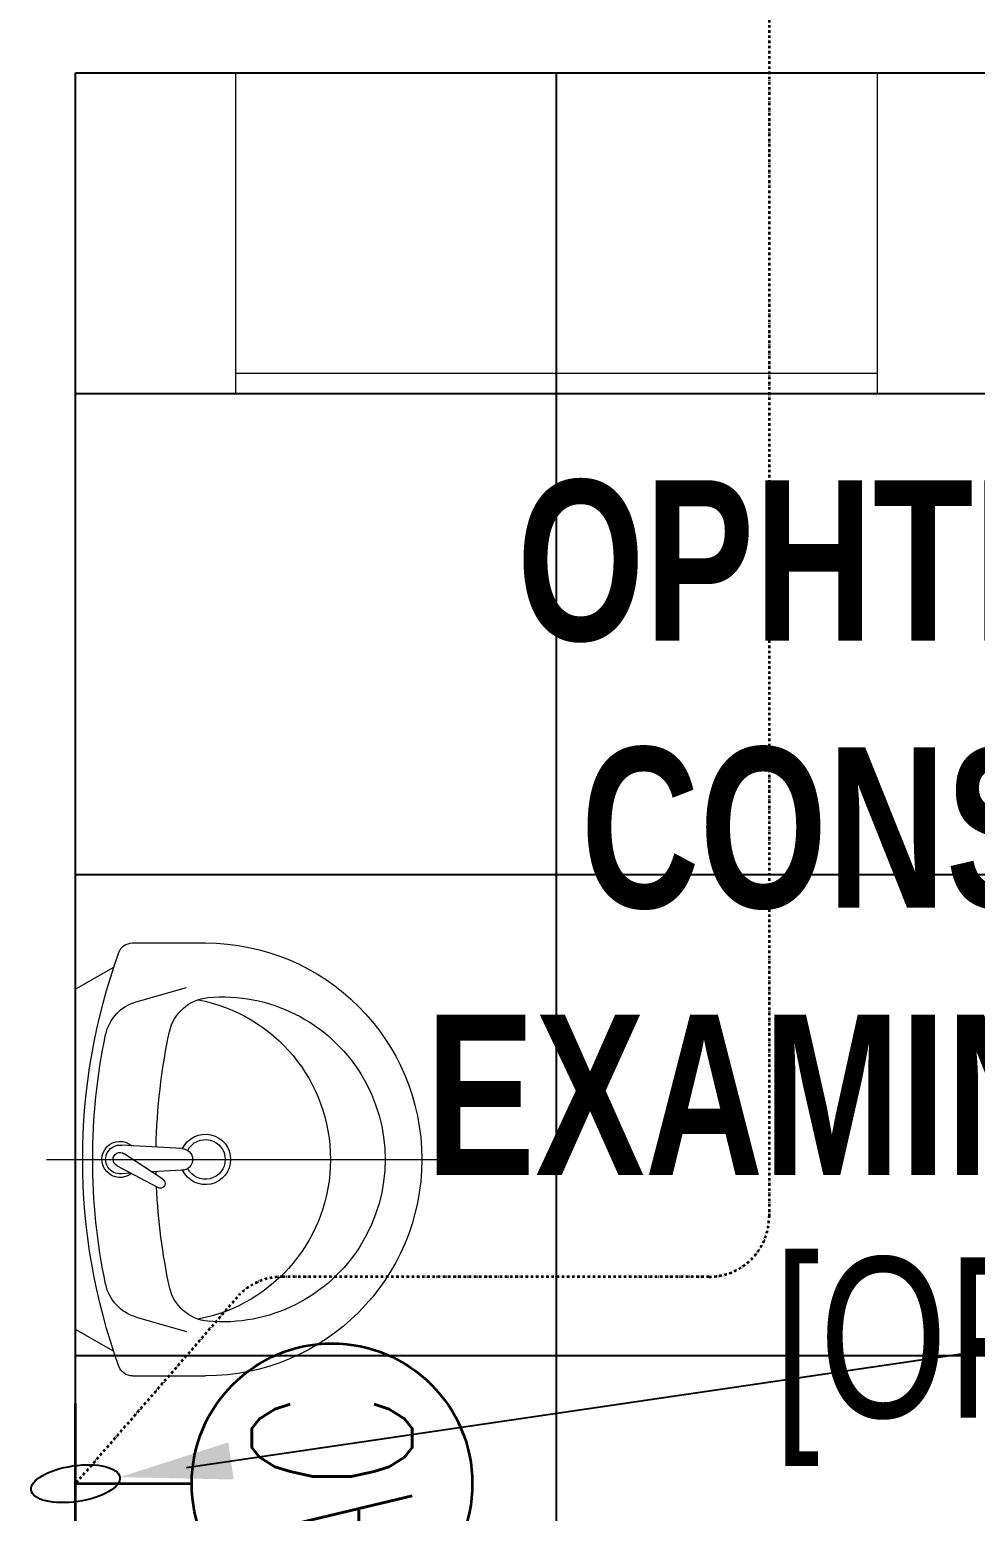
# Model space of a CAD drawing. Extents: x -178977 to 231842, y -29287 to 19916.
# Drawn here: x 10219 to 11399, y -9055 to -7206 of the extents above; entities that cross this region are included whole.
import ezdxf
from ezdxf import colors
from ezdxf.entities.mleader import LeaderData, LeaderLine
from ezdxf.enums import TextEntityAlignment as Align
from ezdxf.math import Vec2, Vec3

# ---------------------------------------------------------------- set-up
doc = ezdxf.new("R2010")
doc.units = 0
doc.header["$LTSCALE"] = 0.25
doc.linetypes.add('DASHDOT', pattern=[25.4, 12.7, -6.35, 0, -6.35])
for name, color, linetype, lineweight in [('01-First Floor-FUR$0$72_EGR_BASE_TEXT', 252, 'Continuous', 5), ('01-First Floor-FUR$0$LOADING', 253, 'Continuous', 5), ('01-First Floor-FUR$0$SANIT', 250, 'Continuous', 5), ('01-First Floor-FUR$0$Walls', 251, 'Continuous', 5), ('E-LITE-CIRC', 6, 'Continuous', 25), ('E-LITE-CLNG-CNDT', 6, 'DASHDOT', 35), ('E-POWR-CIRC-NUMB', 6, 'Continuous', 25), ('E-POWR-CLNG-CNDT', 6, 'DASHDOT', 35), ('E-POWR-WALL @ 100', 4, 'Continuous', 35)]:
    doc.layers.add(name, color=color, linetype=linetype, lineweight=lineweight)
doc.layers.add('01-First Floor-FUR$0$FALSE CEILING', color=251, linetype='Continuous')
doc.layers.add('E-POWR-IDEN', color=101, linetype='Continuous')
doc.styles.add('01-First Floor-FUR$0$X3G_ENTITY_9EC9', font='swisscl.ttf', dxfattribs={"height": 0.2})
doc.styles.add('01-First Floor-FUR$0$X3G_ENTITY_9F38', font='swisscl.ttf', dxfattribs={"height": 0.2})
doc.styles.add('DC_SIMPLEX', font='SIMPLEX.shx', dxfattribs={"width": 0.7})

# ---------------------------------------------------------------- blocks, each defined once
blk = doc.blocks.new('01-First Floor-FUR$0$GF21027-P')
at = {"layer": '01-First Floor-FUR$0$LOADING'}
for p, q in [((0.4, 0.4), (-0.4, 0.4)), ((-0.4, 0.4), (-0.4, 0)), ((0.4, 0), (0.4, 0.4)), ((-0.4, 0.025), (0.4, 0.025)), ((-0.4, 0), (0.4, 0))]:
    blk.add_line(p, q, dxfattribs=at)
blk = doc.blocks.new('01-First Floor-FUR$0$lav-manta 60')
at = {"layer": '01-First Floor-FUR$0$SANIT'}
for p, q in [((0, 0.04), (0, -0.56)), ((-0.2658, -0.0529), (-0.2358, 0)), ((-0.2358, 0), (0.2358, 0)), ((0.2658, -0.0529), (0.2358, 0)), ((0.0389, -0.1142), (0.0087, -0.0575)), ((-0.3, -0.0789), (-0.3, -0.18)), ((-0.015, -0.1473), (-0.0199, -0.064)), ((0.0274, -0.121), (-0.0078, -0.0673)), ((0.0191, -0.077), (0.0199, -0.064)), ((0.3, -0.0789), (0.3, -0.18)), ((-0.2185, -0.0841), (-0.2383, -0.1537)), ((0.2185, -0.0841), (0.2383, -0.1537)), ((0.015, -0.1473), (0.0174, -0.1057))]:
    blk.add_line(p, q, dxfattribs=at)
for centre, radius, start, end in [((0, -0.8557), 0.8457, 70.1771, 109.8229), ((0, -0.8696), 0.8457, 78.1914, 101.8086), ((0, -0.0617), 0.025, 320.7474, 220.368), ((-0.28, -0.0789), 0.02, 109.8229, 180), ((-0.1608, -0.1006), 0.06, 101.8086, 164.0794), ((0, -0.0617), 0.02, 353.2671, 186.682), ((0, -0.0617), 0.00966, 25.4127, 215.9577), ((0.1608, -0.1006), 0.06, 15.9206, 78.1914), ((0.28, -0.0789), 0.02, 0, 70.1771), ((0, -0.9572), 0.8457, 91.1572, 102.0883), ((0, -0.9572), 0.8457, 88.5486, 88.844), ((0.0332, -0.1176), 0.00666, 210.6852, 30.6852), ((0, -0.9572), 0.8457, 77.9117, 87.4274), ((-0.1645, -0.189), 0.06, 102.0883, 174.8142), ((0.1645, -0.189), 0.06, 5.1858, 77.9117), ((0, -0.18), 0.035, 115.3106, 64.6894), ((0, -0.18), 0.0275, 117.1496, 62.8504), ((0, -0.1473), 0.015, 180, 0), ((0, -0.18), 0.3, 180, 0), ((0, -0.2039), 0.2252, 174.8142, 5.1858), ((0, -0.1282), 0.2252, 190.6097, 349.3903)]:
    blk.add_arc(centre, radius, start, end, dxfattribs=at)
blk = doc.blocks.new('01-First Floor-FUR')
at = {"layer": '01-First Floor-FUR$0$FALSE CEILING', "linetype": 'Continuous'}
for p, q in [((10876, -10660), (10876, -7260)), ((10276, -7660), (14276, -7660)), ((10276, -8260), (14276, -8260)), ((10276, -8860), (14276, -8860))]:
    blk.add_line(p, q, dxfattribs=at)
at = {"layer": '01-First Floor-FUR$0$FALSE CEILING'}
blk.add_lwpolyline([(10276, -7260), (14276, -7260), (14276, -10660), (10276, -10660)], close=True, dxfattribs=at)
at = {"layer": '01-First Floor-FUR$0$Walls'}
for q in [(14276, -7260), (10276, -10660)]:
    blk.add_line((10276, -7260), q, dxfattribs=at)
at = {"layer": '01-First Floor-FUR$0$LOADING', "color": 1, "xscale": -1000, "yscale": 1000, "zscale": 1000, "rotation": 359.9999999790883}
blk.add_blockref('01-First Floor-FUR$0$GF21027-P', (10876, -7660, -0.1), dxfattribs=at)
at = {"layer": '01-First Floor-FUR$0$SANIT', "xscale": -900.000000000201, "yscale": 900.000000000201, "zscale": 900.000000000201, "rotation": 90}
blk.add_blockref('01-First Floor-FUR$0$lav-manta 60', (10276, -8615.5, 0), dxfattribs=at)
at = {"layer": '01-First Floor-FUR$0$72_EGR_BASE_TEXT', "insert": (11777.5, -7768.2, 0), "char_height": 200, "width": 2765.698, "attachment_point": 2, "style": '01-First Floor-FUR$0$X3G_ENTITY_9EC9'}
blk.add_mtext('{\\fSwis721 LtCn BT|b1|i0|c0|p34;OPHTHALMOLOGY CONSULTATION / EXAMINATION ROOM}', dxfattribs=at)
at = {"layer": '01-First Floor-FUR$0$72_EGR_BASE_TEXT', "insert": (11602.6, -8737.5, -0.1), "char_height": 200, "attachment_point": 2, "style": '01-First Floor-FUR$0$X3G_ENTITY_9F38'}
blk.add_mtext('[OPDF09]', dxfattribs=at)
blk = doc.blocks.new('ARR0W')
at = {"color": 45}
blk.add_ellipse((0, 0), major_axis=(0.4, 0), ratio=0.4, dxfattribs=at)
at = {"color": 45, "ltscale": 0.5}
blk.add_solid([(-1.4, 0.167), (-0.4, 0), (-1.4, -0.167)], dxfattribs=at)
blk = doc.blocks.new('*U124')
for p, q in [((0, 1.45), (0, 0)), ((1, 0), (-1, 0))]:
    blk.add_line(p, q)
blk.add_circle((0, 3.2), 1.75)
at = {"layer": 'E-POWR-CIRC-NUMB', "style": 'DC_SIMPLEX', "width": 0.7, "flags": 8}
blk.add_attdef('CIRCUIT', (3.364, 5.671), '', height=2, rotation=360, dxfattribs=at)
at = {"layer": 'E-POWR-IDEN', "style": 'DC_SIMPLEX', "width": 0.7, "flags": 8}
blk.add_attdef('TYPE', text='', height=2, rotation=360, dxfattribs=at).set_placement((0, 3.2), align=Align.MIDDLE_CENTER)

msp = doc.modelspace()

# ---------------------------------------------------------------- linework, layer by layer
at = {"layer": 'E-POWR-CLNG-CNDT'}
msp.add_lwpolyline([(11141.3, -1260), (11141.3, -8686.8, -0.414214), (11066.3, -8761.8), (10534.3, -8761.8, 0.217363), (10477.6, -8787.6), (10276, -9020)], format="xyb", dxfattribs=at)

# ---------------------------------------------------------------- block references
at = {"layer": 'E-LITE-CLNG-CNDT'}
msp.add_blockref('01-First Floor-FUR', (0, 0), dxfattribs=at)
at = {"layer": 'E-POWR-WALL @ 100'}
ref = msp.add_blockref('*U124', (10276, -9020, 0), dxfattribs=dict(at, xscale=100, yscale=100, zscale=100, rotation=270))
ref.add_attrib('TYPE', 'AC', dxfattribs={"layer": 'E-POWR-IDEN', "height": 200, "rotation": 90, "style": 'DC_SIMPLEX', "width": 0.7, "flags": 8}).set_placement((10596, -9020, 0), align=Align.MIDDLE_CENTER)

# ---------------------------------------------------------------- leaders
at = {"layer": 'E-LITE-CIRC'}
ml = msp.add_multileader_mtext('Standard', dxfattribs=at)
ml.set_content('{\\Fdc_el_romans|c0;\\W0.8;TO\\Fromans|c0; \\Fsimplex|c0;PP-\\Fdc_el_romans|c0;F1\\Fsimplex|c0;/M17}', color=256, style='DC_SIMPLEX')
ml.set_leader_properties()
ml.set_arrow_properties(name='ARR0W')
ml.build(insert=Vec2(0, 0))
ml.multileader.update_dxf_attribs({"dogleg_length": 200, "arrow_head_size": 140, "scale": 100})
ctx = ml.context
ctx.base_point, ctx.scale, ctx.char_height, ctx.arrow_head_size, ctx.landing_gap_size, ctx.plane_origin, ctx.plane_x_axis, ctx.plane_y_axis = Vec3(11956.5, -8789.8, -0.1), 100, 200, 140, 140, Vec3(22619.6, -15375.4, -0.1), Vec3(1, 0.000001, 0), Vec3(-0.000001, 1, 0)
notes = []
notes.append((ctx, [(0, (1, 1, 0), (11847.7, -8789.8, -0.1), (1, 0.000001, 0), 108.8, [(0, [(10276, -9020, -0.1)], 0, [])])]))
ctx.mtext.insert, ctx.mtext.text_direction, ctx.mtext.rotation, ctx.mtext.flow_direction = Vec3(12096.5, -8656.5, -0.1), Vec3(1, 0.000001, 0), 0.000001, 5
for ctx, leaders in notes:
    for number, flags, end, landing, length, lines in leaders:
        leader = LeaderData()
        leader.index, (leader.has_last_leader_line, leader.has_dogleg_vector, leader.attachment_direction) = number, flags
        leader.last_leader_point, leader.dogleg_vector, leader.dogleg_length = Vec3(end), Vec3(landing), length
        for number, points, colour, breaks in lines:
            line = LeaderLine()
            line.index, line.vertices, line.color, line.breaks = number, Vec3.list(points), colors.encode_raw_color(colour), breaks
            leader.lines.append(line)
        ctx.leaders.append(leader)

doc.saveas('drawing.dxf')
